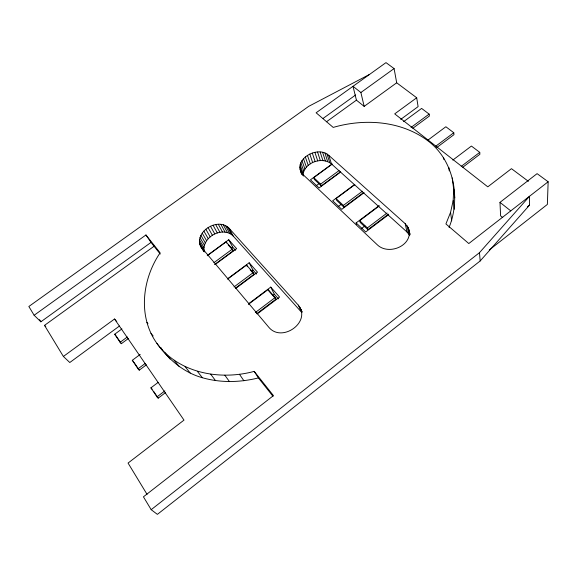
<?xml version="1.0" encoding="UTF-8"?>
<svg xmlns="http://www.w3.org/2000/svg" width="577" height="577" viewBox="0 0 577 577"><rect width="100%" height="100%" fill="white"/><g stroke="black" fill="none" stroke-linecap="round" stroke-linejoin="round"><path stroke-width="0.87" d="M151.181 509.679L157.377 514.374L480.194 260.948L529.506 205.152L529.542 196.252L479.473 252.683L151.181 509.679L143.435 496.819L273.44 395.62L254.205 371.379C220.147 380.661 178.632 373.319 156.937 343.409C137.622 316.549 142.18 279.131 160.125 252.827L145.952 234.969L34.13 315.258L28.85 306.488L308.652 106.384L369.561 74.411M199.801 244.388L204.287 251.925C201.092 237.356 222.563 225.549 233.18 236.015L301.692 312.417L298.28 305.118L229.105 228.276C217.204 216.123 191.535 233.627 201.957 248.658M502.711 217.565L500.605 215.877L499.985 202.368L537.086 173.641L548.15 181.769L547.371 204.417L489.267 249.985M449.072 227.432C460.908 198.459 453.976 160.695 428.358 141.163C401.527 120.744 364.801 118.22 333.203 127.416L316.124 112.782L385.984 62.626L394.091 68.576L396.695 82.799L416.695 97.765L418.101 106.622L400.734 119.374M454.25 209.263L453.176 200.645L453.717 189.09M409.115 229.956C412.173 246.191 388.422 255.474 377.394 244.893L302.838 174.405C291.385 160.19 317.48 144.726 328.832 155.415L405.227 223.71L408.264 227.663L409.973 234.082M409.562 235.243L406.994 232.004L331.479 163.947C321.829 156.086 304.144 162.692 302.795 175.278L299.766 166.919M548.15 181.769L468.798 243.544L445.913 223.941L450.572 212.343L453.176 200.645M527.4 206.797L529.506 205.152M158.062 382.464L150.914 387.852L157.002 396.861L164.849 390.917M461.225 166.378L479.747 152.35L471.416 146.053L452.815 160.089M157.002 396.861L158.206 398.152L165.347 392.735M462.797 167.236L479.891 154.275L479.747 152.35M272.907 295.337L274.349 294.256L270.736 287.108L248.528 303.812M361.339 228.636L364.916 225.939M255.322 312.525L275.171 297.53L268.117 289.539L248.413 304.353M388.422 214.139L367.881 229.668L367.376 227.893L387.059 213.028M256.606 313.765L275.979 299.124L275.171 297.53M257.378 313.845L279.571 297.068L270.736 287.108M388.696 214.579L365.703 231.954L356.117 222.91L379.132 205.6M367.881 229.668L360.199 222.455L359.68 220.674L379.024 206.126M140.197 354.415L132.292 360.3L138.047 368.811L145.209 363.452M435.743 146.205L453.774 132.724L445.87 126.752L427.954 140.096M138.047 368.811L139.273 370.153L146.45 364.787M436.695 147.597L453.991 134.657L453.774 132.724M251.522 271.14L252.964 270.072L249.156 262.787L227.511 278.85M338.165 206.616L341.057 204.467M234.031 286.913L253.202 272.625L246.53 265.067L227.735 279.023M363.827 192.372L343.942 207.208L343.38 205.412L362.45 191.203M235.402 288.168L254.053 274.255L253.202 272.625M235.892 288.327L257.508 272.2L249.156 262.787M363.972 192.776L341.75 209.357L332.669 200.796L354.206 184.806M343.942 207.208L336.665 200.378L336.088 198.582L354.819 184.676M121.92 328.919L114.679 334.242L120.124 342.298L127.337 336.968M411.04 127.445L429.122 114.095L421.614 108.418L403.648 121.639M120.124 342.298L121.372 343.683L128.592 338.353M412.793 128.303L429.396 116.035L429.122 114.095M213.908 262.694L232.416 249.062L226.097 241.907L207.237 255.741M340.517 171.751L321.266 185.924L320.653 184.113L339.117 170.525M214.637 264.475L233.31 250.721L232.416 249.062M215.07 264.562L236.635 248.68L228.716 239.758L207.85 255.063M340.747 171.968L319.052 187.951L310.448 179.829L332.179 163.897M119.446 326.027L69.788 362.515L63.383 356.463L44.516 325.363L154.081 246.249M231.247 248.225L232.697 247.158L228.716 239.758M316.167 185.751L319.059 183.63M63.383 356.463L114.534 319.009L116.785 321.605M416.695 97.765L394.704 113.871L487.789 186.84L511.46 168.664L528.395 181.337M321.266 185.924L314.371 179.454L313.744 177.637L331.869 164.344M364.166 106.384L360.885 92.515L353.009 86.298L356.42 100.16L364.166 106.384L396.695 82.799M34.13 315.258L40.859 321.8L151.023 242.412L160.233 254.031M323.156 118.379L355.663 94.953M360.885 92.515L394.091 68.576M326.467 121.783L356.42 100.16M156.937 343.409C168.232 359.132 183.363 372.425 202.354 377.726C220.623 382.948 240.075 382.515 258.417 377.913L272.971 396.276M499.985 202.368L510.76 210.879M313.744 177.637L320.653 184.113M336.088 198.582L343.38 205.412M359.68 220.674L367.376 227.893M44.516 325.363L45.807 326.611M150.914 387.852L152.126 389.165M132.292 360.3L133.525 361.664M114.679 334.242L115.515 335.179M232.697 247.158L235.503 250.331M252.964 270.072L256.513 274.082M274.349 294.256L278.431 298.872M228.153 244.864L231.016 248.117M232.163 249.415L233.31 250.721M250.173 269.848L254.053 274.255M275.979 299.124L268.94 291.14L268.117 289.539M200.616 246.408L268.954 327.447C282.11 343.005 311.804 321.872 298.28 305.118M164.69 352.475L170.035 358.995M150.972 333.304L153.15 335.973M174.124 360.279L179.382 366.748M146.868 322.399L147.957 323.747M185.08 366.619L190.222 373.052M197.363 371.314L202.354 377.726M210.72 374.221L215.538 380.632M224.857 375.223L229.495 381.657M114.534 319.009L183.991 420.114L128.058 463.064L147.056 494.374M239.469 374.278L243.898 380.755M145.952 234.969L151.023 242.412M115.934 335.648L121.372 343.683M134.008 362.37L139.273 370.153M153.525 391.235L158.206 398.152M254.205 371.379L258.417 377.913M39.539 319.622L40.859 321.8M201.835 248.204L203.623 251.204M199.426 242.217L203.905 249.769M160.976 347.686L162.339 350.001M199.483 239.945L203.955 247.511M199.981 237.63L204.438 245.218M200.897 235.344L205.325 242.946M202.195 233.137L206.609 240.76M203.861 231.074L208.247 238.719M205.83 229.213L210.187 236.873M208.066 227.59L212.386 235.272M210.49 226.256L214.781 233.952M213.057 225.246L217.313 232.957M226.097 241.907L226.703 243.011M215.69 224.583L219.909 232.307M218.322 224.287L222.506 232.019M220.883 224.366L225.037 232.105M223.299 224.821L227.432 232.56M246.53 265.067L247.396 266.704M225.52 225.636L229.624 233.382M227.468 226.797L231.557 234.543M229.105 228.276L233.18 236.015M300.927 309.546L302.06 311.962M299.824 307.202L302.088 312.056M300.458 170.98L301.67 174.312M302.838 174.405L303.437 176.072M299.896 169.003L301.713 174.009M300.069 164.784L303.091 173.165M300.805 162.664L303.812 171.059M301.944 160.615L304.93 169.018M303.459 158.675L306.423 167.106M305.305 156.915L308.241 165.354M307.433 155.372L310.339 163.825M309.784 154.081L312.655 162.555M312.301 153.085L315.143 161.567M314.912 152.407L317.725 160.904M317.559 152.061L320.336 160.572M320.163 152.061L322.911 160.579M322.658 152.415L325.37 160.94M324.974 153.1L327.664 161.632M327.051 154.109L329.719 162.642M328.832 155.415L331.479 163.947M356.117 222.91L356.586 224.489M405.227 223.71L406.994 232.004M406.951 225.564L408.704 233.851M409.482 232.372L409.995 234.846M408.264 227.663L409.648 234.284M454.77 197.803L452.231 177.925M443.59 157.622L443.821 159.403M450.572 212.343L451.697 220.868M448.812 167.373L449.259 170.915M479.473 252.683L480.194 260.948"/></g></svg>
